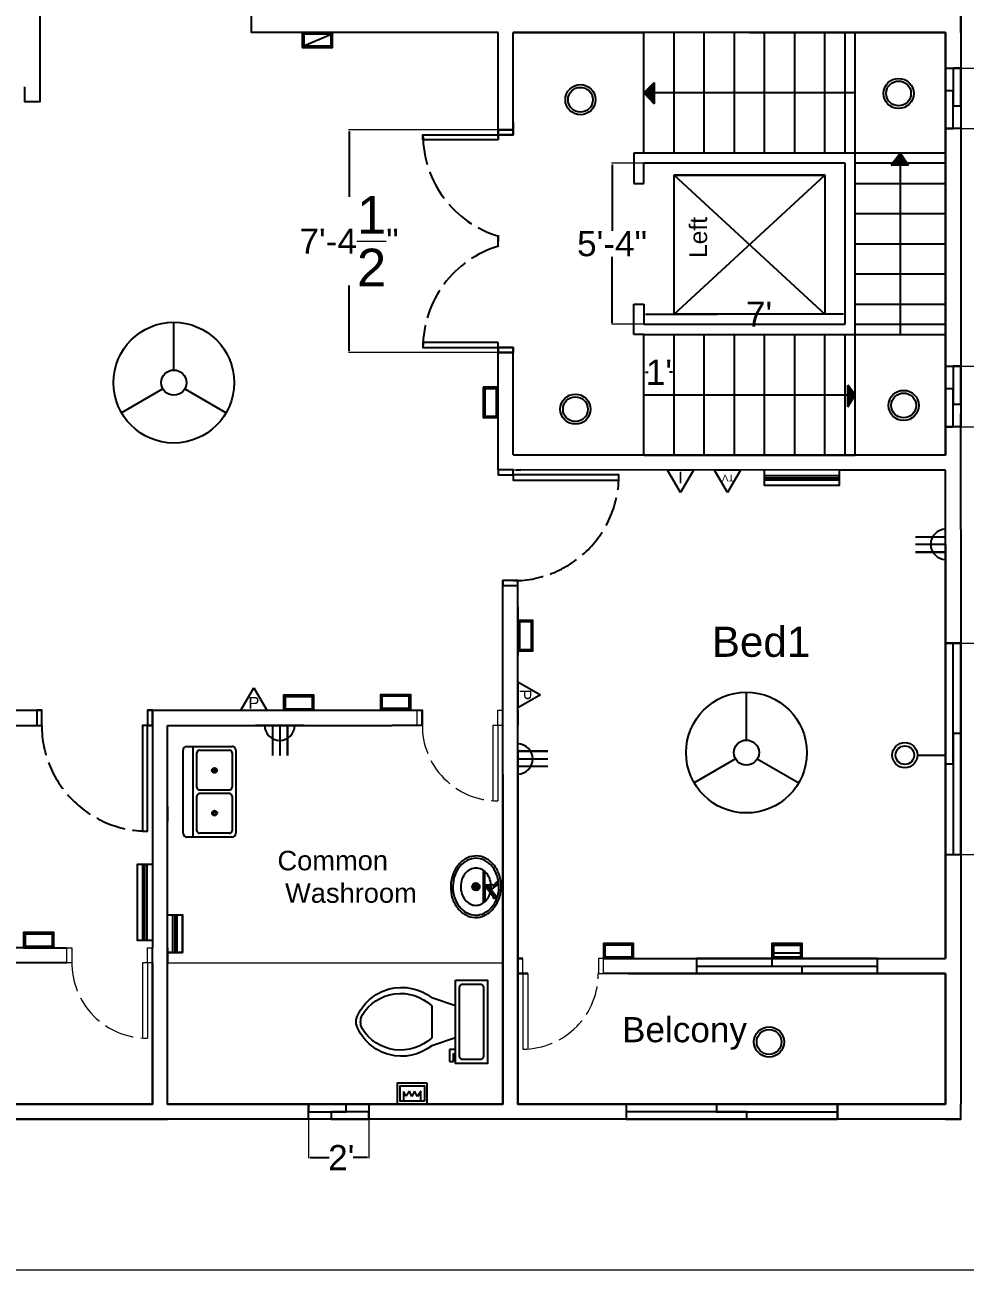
# Model space of a CAD drawing. Header units: inches. Extents: x 1396 to 31789, y 4626 to 27828.
# Drawn here: x 23037.6 to 23411.4, y 27043.9 to 27538.8 of the extents above; entities that cross this region are included whole.
import ezdxf
from ezdxf.enums import TextEntityAlignment as Align

# ---------------------------------------------------------------- set-up
doc = ezdxf.new("R2010")
doc.units = ezdxf.units.IN
doc.header["$MEASUREMENT"] = 0
doc.linetypes.add('ACAD_ISO02W100', pattern=[15, 12, -3])
doc.layers.add('bath', color=4, linetype='Continuous')
doc.layers.add('block cover', color=7, linetype='Continuous', lineweight=30)
doc.layers.add('text', color=6, linetype='Continuous', lineweight=9)
doc.styles.add('Arial', font='arial.ttf')
doc.styles.get("Standard").update_dxf_attribs({"font": 'arial.ttf'})
doc.dimstyles.new('civil layout', dxfattribs={"dimtxt": 10, "dimasz": 0.625, "dimexe": 0.18, "dimexo": 0.0625, "dimgap": 0.09, "dimtad": 0, "dimtih": 1, "dimtoh": 1, "dimdec": 1, "dimzin": 0, "dimdsep": 46, "dimlunit": 4, "dimtxsty": 'Standard', "dimcen": 0.09, "dimclrd": 256, "dimclre": 256, "dimclrt": 256, "dimadec": 0, "dimazin": 0, "dimtfac": 1.5, "dimtdec": 1, "dimtofl": 0, "dimtmove": 0, "dimatfit": 0, "dimfxl": 1, "dimtolj": 1, "dimtzin": 0, "dimlwe": -1, "dimarcsym": 0})
pattern_1 = [(135, (23418.10675, 27136.83518), (-0.088388348, -0.088388348), [])]

# ---------------------------------------------------------------- blocks, each defined once
blk = doc.blocks.new('*D89')
at = {"layer": 'Defpoints', "color": 0, "transparency": 16777216}
for p in [(23283.7, 27415.83), (23295.7, 27415.83), (23295.7, 27400.76)]:
    blk.add_point(p, dxfattribs=at)
at = {"layer": 'text', "transparency": 16777216}
for p, q in [((23283.7, 27415.77), (23283.7, 27400.58)), ((23295.7, 27415.77), (23295.7, 27400.58))]:
    blk.add_line(p, q, dxfattribs=at)
at = {"layer": 'text', "lineweight": -2, "transparency": 16777216}
for p, q in [((23284.32, 27400.76), (23285.48, 27400.76)), ((23295.07, 27400.76), (23293.92, 27400.76))]:
    blk.add_line(p, q, dxfattribs=at)
at = {"layer": 'text', "transparency": 16777216}
for points in [[(23284.32, 27400.87), (23284.32, 27400.66), (23283.7, 27400.76)], [(23295.07, 27400.87), (23295.07, 27400.66), (23295.7, 27400.76)]]:
    blk.add_solid(points, dxfattribs=at)
at = {"layer": 'text', "transparency": 16777216, "insert": (23289.7, 27400.76), "char_height": 10, "attachment_point": 5}
blk.add_mtext("\\A1;1'", dxfattribs=at)
blk = doc.blocks.new('*D90')
at = {"layer": 'Defpoints', "color": 0, "transparency": 16777216}
for p in [(23271.07, 27483.83), (23283.7, 27483.83), (23283.7, 27419.83)]:
    blk.add_point(p, dxfattribs=at)
at = {"layer": 'text', "transparency": 16777216}
for p, q in [((23283.63, 27483.83), (23270.89, 27483.83)), ((23283.63, 27419.83), (23270.89, 27419.83))]:
    blk.add_line(p, q, dxfattribs=at)
at = {"layer": 'text', "lineweight": -2, "transparency": 16777216}
for p, q in [((23271.07, 27483.21), (23271.07, 27457.01)), ((23271.07, 27420.46), (23271.07, 27446.66))]:
    blk.add_line(p, q, dxfattribs=at)
at = {"layer": 'text', "transparency": 16777216}
for points in [[(23270.96, 27483.21), (23271.17, 27483.21), (23271.07, 27483.83)], [(23270.96, 27420.46), (23271.17, 27420.46), (23271.07, 27419.83)]]:
    blk.add_solid(points, dxfattribs=at)
at = {"layer": 'text', "transparency": 16777216, "insert": (23271.07, 27451.83), "char_height": 10, "attachment_point": 5}
blk.add_mtext('\\A1;5\'-4"', dxfattribs=at)
blk = doc.blocks.new('*D91')
at = {"layer": 'Defpoints', "color": 0, "transparency": 16777216}
for p in [(23283.7, 27423.83), (23283.7, 27419.83), (23363.7, 27419.83)]:
    blk.add_point(p, dxfattribs=at)
at = {"layer": 'text', "transparency": 16777216}
for p, q in [((23283.7, 27419.89), (23283.7, 27424.01)), ((23363.7, 27419.89), (23363.7, 27424.01))]:
    blk.add_line(p, q, dxfattribs=at)
at = {"layer": 'text', "lineweight": -2, "transparency": 16777216}
for p, q in [((23284.32, 27423.83), (23312.89, 27423.83)), ((23363.07, 27423.83), (23334.5, 27423.83))]:
    blk.add_line(p, q, dxfattribs=at)
at = {"layer": 'text', "transparency": 16777216}
for points in [[(23284.32, 27423.94), (23284.32, 27423.73), (23283.7, 27423.83)], [(23363.07, 27423.94), (23363.07, 27423.73), (23363.7, 27423.83)]]:
    blk.add_solid(points, dxfattribs=at)
at = {"layer": 'text', "transparency": 16777216, "insert": (23323.7, 27423.83), "char_height": 10, "attachment_point": 5}
blk.add_mtext("\\A1;   7'", dxfattribs=at)
blk = doc.blocks.new('*D92')
at = {"layer": 'Defpoints', "color": 0, "transparency": 16777216}
for p in [(23409.7, 27293.13), (23409.7, 27209.13), (23437, 27209.13)]:
    blk.add_point(p, dxfattribs=at)
at = {"layer": 'text', "transparency": 16777216}
for p, q in [((23409.76, 27293.13), (23437.18, 27293.13)), ((23409.76, 27209.13), (23437.18, 27209.13))]:
    blk.add_line(p, q, dxfattribs=at)
at = {"layer": 'text', "lineweight": -2, "transparency": 16777216}
for p, q in [((23437, 27292.5), (23437, 27256.22)), ((23437, 27209.75), (23437, 27246.04))]:
    blk.add_line(p, q, dxfattribs=at)
at = {"layer": 'text', "transparency": 16777216}
for points in [[(23436.89, 27292.5), (23437.1, 27292.5), (23437, 27293.13)], [(23436.89, 27209.75), (23437.1, 27209.75), (23437, 27209.13)]]:
    blk.add_solid(points, dxfattribs=at)
at = {"layer": 'text', "transparency": 16777216, "insert": (23437, 27251.13), "char_height": 10, "width": 23.3269, "attachment_point": 5}
blk.add_mtext("\\A1;7'", dxfattribs=at)
blk = doc.blocks.new('*D94')
at = {"layer": 'Defpoints', "color": 0, "transparency": 16777216}
for p in [(23150.41, 27103.83), (23174.41, 27103.83), (23174.41, 27088.61)]:
    blk.add_point(p, dxfattribs=at)
at = {"layer": 'text', "transparency": 16777216}
for p, q in [((23150.41, 27103.77), (23150.41, 27088.43)), ((23174.41, 27103.77), (23174.41, 27088.43))]:
    blk.add_line(p, q, dxfattribs=at)
at = {"layer": 'text', "lineweight": -2, "transparency": 16777216}
for p, q in [((23151.03, 27088.61), (23158.63, 27088.61)), ((23173.78, 27088.61), (23168.18, 27088.61))]:
    blk.add_line(p, q, dxfattribs=at)
at = {"layer": 'text', "transparency": 16777216}
for points in [[(23151.03, 27088.71), (23151.03, 27088.5), (23150.41, 27088.61)], [(23173.78, 27088.71), (23173.78, 27088.5), (23174.41, 27088.61)]]:
    blk.add_solid(points, dxfattribs=at)
at = {"layer": 'text', "transparency": 16777216, "insert": (23163.41, 27088.61), "char_height": 10, "attachment_point": 5}
blk.add_mtext("\\A1;2'", dxfattribs=at)
blk = doc.blocks.new('Toilet - top')
for p, q in [((9.5, -6), (9.5, -2)), ((-10, -8.5), (-8, -8.5)), ((-10, -9.5), (-10, -8.5)), ((-8, -8.5), (-8, -8)), ((-7, -8), (-7, -9.5)), ((-4, -8), (-6, -14)), ((4, -8), (6, -14)), ((-7, -9.5), (-10, -9.5)), ((4, -14), (-4, -14))]:
    blk.add_line(p, q)
blk.add_lwpolyline([(10.5, -8), (10.5, 0), (-10.5, 0), (-10.5, -8)], close=True)
for points in [[(-9.5, -2), (-9.5, -6)], [(8.5, -1), (-8.5, -1)], [(-8.5, -7), (8.5, -7)]]:
    blk.add_lwpolyline(points)
for centre, radius, start, end in [((-8.62, -1.88), 0.884, 81.8699, 188.1301), ((8.62, -1.88), 0.884, 351.8699, 98.1301), ((-8.62, -6.12), 0.884, 171.8699, 278.1301), ((8.62, -6.12), 0.884, 261.8699, 8.1301), ((3.52, -21.58), 12.17, 141.4691, 247.9714), ((4.2, -21.82), 11.33, 136.3677, 238.9468), ((-3.52, -21.58), 12.17, 292.0284, 38.5307), ((-4.2, -21.82), 11.33, 301.053, 43.6321), ((0, -27.88), 4, 245.7318, 294.2682), ((0, -29), 4, 254.8605, 285.1395)]:
    blk.add_arc(centre, radius, start, end)
blk = doc.blocks.new('Sink-double - 36 in top')
for p, q in [((-18, -4), (18, -4)), ((-0.75, -18.5), (-0.75, -6.5)), ((0.75, -6.5), (0.75, -18.5))]:
    blk.add_line(p, q)
for points in [[(-16.5, 0), (16.5, 0)], [(-18, -19.5), (-18, -1.5)], [(18, -1.5), (18, -19.5)], [(-16.5, -18.5), (-16.5, -6.5)], [(-15.5, -5.5), (-1.75, -5.5)], [(1.75, -5.5), (15.5, -5.5)], [(16.5, -6.5), (16.5, -18.5)], [(-1.75, -19.5), (-15.5, -19.5)], [(15.5, -19.5), (1.75, -19.5)], [(16.5, -21), (-16.5, -21)]]:
    blk.add_lwpolyline(points)
for centre, radius in [((-8.5, -12.5), 1), ((-8.5, -12.5), 0.5), ((8.5, -12.5), 1), ((8.5, -12.5), 0.5)]:
    blk.add_circle(centre, radius)
for centre, radius, start, end in [((-16.5, -1.5), 1.5, 90, 180), ((16.5, -1.5), 1.5, 0, 90), ((-15.5, -6.5), 1, 90, 180), ((-1.75, -6.5), 1, 0, 90), ((1.75, -6.5), 1, 90, 180), ((15.5, -6.5), 1, 0, 90), ((-16.5, -19.5), 1.5, 180, 270), ((-15.5, -18.5), 1, 180, 270), ((-1.75, -18.5), 1, 270, 0), ((1.75, -18.5), 1, 180, 270), ((15.5, -18.5), 1, 270, 0), ((16.5, -19.5), 1.5, 270, 0)]:
    blk.add_arc(centre, radius, start, end)
blk = doc.blocks.new('*D96')
at = {"layer": 'Defpoints', "color": 0, "transparency": 16777216}
for p in [(23409.7, 27521.63), (23409.7, 27497.63), (23428.5, 27497.63)]:
    blk.add_point(p, dxfattribs=at)
at = {"layer": 'text', "transparency": 16777216}
for p, q in [((23409.76, 27521.63), (23428.68, 27521.63)), ((23409.76, 27497.63), (23428.68, 27497.63))]:
    blk.add_line(p, q, dxfattribs=at)
at = {"layer": 'text', "lineweight": -2, "transparency": 16777216}
for p, q in [((23428.5, 27521), (23428.5, 27514.74)), ((23428.5, 27498.25), (23428.5, 27504.52))]:
    blk.add_line(p, q, dxfattribs=at)
at = {"layer": 'text', "transparency": 16777216}
for points in [[(23428.39, 27521), (23428.6, 27521), (23428.5, 27521.63)], [(23428.39, 27498.25), (23428.6, 27498.25), (23428.5, 27497.63)]]:
    blk.add_solid(points, dxfattribs=at)
at = {"layer": 'text', "transparency": 16777216, "insert": (23428.5, 27509.63), "char_height": 10, "attachment_point": 5}
blk.add_mtext("\\A1;2'", dxfattribs=at)
blk = doc.blocks.new('*D97')
at = {"layer": 'Defpoints', "color": 0, "transparency": 16777216}
for p in [(23409.7, 27403.13), (23409.7, 27379.13), (23429, 27379.13)]:
    blk.add_point(p, dxfattribs=at)
at = {"layer": 'text', "transparency": 16777216}
for p, q in [((23409.76, 27403.13), (23429.18, 27403.13)), ((23409.76, 27379.13), (23429.18, 27379.13))]:
    blk.add_line(p, q, dxfattribs=at)
at = {"layer": 'text', "lineweight": -2, "transparency": 16777216}
for p, q in [((23429, 27402.5), (23429, 27396.24)), ((23429, 27379.75), (23429, 27386.02))]:
    blk.add_line(p, q, dxfattribs=at)
at = {"layer": 'text', "transparency": 16777216}
for points in [[(23428.89, 27402.5), (23429.1, 27402.5), (23429, 27403.13)], [(23428.89, 27379.75), (23429.1, 27379.75), (23429, 27379.13)]]:
    blk.add_solid(points, dxfattribs=at)
at = {"layer": 'text', "transparency": 16777216, "insert": (23429, 27391.13), "char_height": 10, "attachment_point": 5}
blk.add_mtext("\\A1;2'", dxfattribs=at)
blk = doc.blocks.new('*D103')
at = {"layer": 'Defpoints', "color": 0, "transparency": 16777216}
for p in [(23228.81, 27497.12), (23166.5, 27408.63), (23228.81, 27408.63)]:
    blk.add_point(p, dxfattribs=at)
at = {"layer": 'text', "transparency": 16777216}
for p, q in [((23228.75, 27497.12), (23166.32, 27497.12)), ((23228.75, 27408.63), (23166.32, 27408.63))]:
    blk.add_line(p, q, dxfattribs=at)
at = {"layer": 'text', "lineweight": -2, "transparency": 16777216}
for p, q in [((23166.5, 27496.5), (23166.5, 27470.53)), ((23166.5, 27409.25), (23166.5, 27435.22))]:
    blk.add_line(p, q, dxfattribs=at)
at = {"layer": 'text', "transparency": 16777216}
for points in [[(23166.39, 27496.5), (23166.6, 27496.5), (23166.5, 27497.12)], [(23166.39, 27409.25), (23166.6, 27409.25), (23166.5, 27408.63)]]:
    blk.add_solid(points, dxfattribs=at)
at = {"layer": 'text', "transparency": 16777216, "insert": (23166.5, 27452.88), "char_height": 10, "attachment_point": 5}
blk.add_mtext('\\A1;7\'-4{\\H1.5x;\\S1/2;}"', dxfattribs=at)
blk = doc.blocks.new('Sink - Oval top')
for p, q in [((-1, 0), (1, 0)), ((0, 1), (0, -1))]:
    blk.add_line(p, q)
at = {"linetype": 'Continuous'}
for points in [[(-12.23, 0.39, 0.117634), (-11.46, -3.36, 0.104469), (-8.88, -6.8, 0.090016), (-5.08, -9.07, 0.08192), (-0.32, -10.02, 0.08192), (4.49, -9.38, 0.090016), (8.42, -7.36, 0.104469), (11.22, -4.09, 0.117634), (12.23, -0.39, 0.117634), (11.46, 3.36, 0.104469), (8.88, 6.8, 0.090016), (5.08, 9.07, 0.08192), (0.32, 10.02, 0.08192), (-4.49, 9.38, 0.090016), (-8.42, 7.36, 0.104469), (-11.22, 4.09, 0.117634)], [(-11.29, 0.16, 0.118622), (-10.52, -3.25, 0.104678), (-8.07, -6.36, 0.089562), (-4.54, -8.37, 0.081185), (-0.13, -9.15, 0.081185), (4.3, -8.49, 0.089562), (7.89, -6.58, 0.104678), (10.42, -3.55, 0.118622), (11.29, -0.16, 0.118622), (10.52, 3.25, 0.104678), (8.07, 6.36, 0.089562), (4.54, 8.37, 0.081185), (0.13, 9.15, 0.081185), (-4.3, 8.49, 0.089562), (-7.89, 6.58, 0.104678), (-10.42, 3.55, 0.118622)], [(-7.42, 0.08, 0.118283), (-6.91, -2.17, 0.104607), (-5.29, -4.21, 0.089718), (-2.97, -5.53, 0.081436), (-0.07, -6.04, 0.081436), (2.84, -5.59, 0.089718), (5.2, -4.33, 0.104607), (6.86, -2.32, 0.118283), (7.42, -0.08, 0.118283), (6.91, 2.17, 0.104607), (5.29, 4.21, 0.089718), (2.97, 5.53, 0.081436), (0.07, 6.04, 0.081436), (-2.84, 5.59, 0.089718), (-5.2, 4.33, 0.104607), (-6.86, 2.32, 0.118283)]]:
    blk.add_lwpolyline(points, format="xyb", close=True, dxfattribs=at)
for radius in [1.5, 1]:
    blk.add_circle((0, 0), radius)
blk = doc.blocks.new('Faucet - single handle front')
for p, q in [((-2, 6), (-2, 5.5)), ((-1, 6), (-2, 6)), ((-0.5, 4), (-2, 5.5)), ((-2, 5.5), (-1, 5.5)), ((-1, 5.5), (-1, 6)), ((0.5, 4), (-1, 6)), ((-1, 5.5), (0.5, 4)), ((-0.25, 2), (3.75, 5)), ((3.75, 4.5), (3.75, 5)), ((3.75, 5), (4.75, 5)), ((4.75, 5), (4.75, 4.5)), ((-0.75, 3), (0.75, 3)), ((-0.75, 0.5), (-0.75, 3)), ((-0.75, 1), (0.75, 1)), ((-0.5, 4), (0.5, 4)), ((3.75, 4.5), (-0.25, 1.5)), ((-0.25, 1.5), (-0.25, 2)), ((0.75, 1.5), (-0.25, 1.5)), ((0.75, 1.5), (4.08742, 4.003)), ((0.75, 3), (0.75, 2.7386)), ((0.75, 1.5), (0.75, 0.5)), ((3.75, 4), (3.75, 4.5)), ((4.75, 4.5), (3.75, 4.5)), ((4.75, 4), (3.75, 4)), ((4.75, 4.5), (4.75, 4))]:
    blk.add_line(p, q)
blk.add_lwpolyline([(-6, 0), (-6, 0.5), (6, 0.5), (6, 0)], close=True)
for centre, start, end in [((1.25426, 3.0302), 151.0646, 180.8629), ((-1.25426, 3.0302), 359.1371, 28.93536)]:
    blk.add_arc(centre, 2.00448, start, end)

msp = doc.modelspace()

# ---------------------------------------------------------------- hatches: boundary and pattern name
h = msp.add_hatch()
h.set_pattern_fill('ANSI31', color=256, angle=90)
h.set_pattern_definition(pattern_1)
h.paths.add_polyline_path([(23283.7, 27511.83), (23287.87, 27507.52), (23287.87, 27511.83)])
h.paths.add_polyline_path([(23283.7, 27511.83), (23287.87, 27511.83), (23287.87, 27515.89)])
h = msp.add_hatch()
h.set_pattern_fill('ANSI31', color=256, angle=90)
h.set_pattern_definition(pattern_1)
h.paths.add_polyline_path([(23382.08, 27483.04), (23385.7, 27483.04), (23385.7, 27487.83)])
h.paths.add_polyline_path([(23385.7, 27487.83), (23385.7, 27483.04), (23388.97, 27483.04)])
h = msp.add_hatch()
h.set_pattern_fill('ANSI31', color=256, angle=90)
h.set_pattern_definition(pattern_1)
h.paths.add_polyline_path([(23364.79, 27395.57), (23364.79, 27391.84), (23367.7, 27391.84)])
h.paths.add_polyline_path([(23364.79, 27391.84), (23364.79, 27387), (23367.7, 27391.84)])

# ---------------------------------------------------------------- linework, layer by layer
for p, q in [((23225.81, 27494.12), (23225.81, 27535.83)), ((23231.81, 27495.12), (23231.81, 27535.83)), ((23231.81, 27535.83), (23283.7, 27535.83)), ((23283.7, 27487.83), (23283.7, 27535.83)), ((23403.7, 27535.83), (23283.7, 27535.83)), ((23295.7, 27487.83), (23295.7, 27535.83)), ((23307.7, 27487.83), (23307.7, 27535.83)), ((23319.7, 27487.83), (23319.7, 27535.83)), ((23331.7, 27487.83), (23331.7, 27535.83)), ((23343.7, 27487.83), (23343.7, 27535.83)), ((23355.7, 27487.83), (23355.7, 27535.83)), ((23363.7, 27487.83), (23363.7, 27535.83)), ((23367.7, 27367.83), (23367.7, 27535.83)), ((23403.7, 27367.83), (23403.7, 27535.83)), ((23283.7, 27511.83), (23287.87, 27515.89)), ((23287.87, 27515.89), (23287.87, 27507.52)), ((23367.7, 27511.83), (23283.7, 27511.83)), ((23283.7, 27511.83), (23287.87, 27507.52)), ((23283.7, 27487.83), (23279.7, 27487.83)), ((23279.7, 27487.83), (23279.7, 27475.83)), ((23403.7, 27487.83), (23283.7, 27487.83)), ((23385.7, 27487.83), (23382.08, 27483.04)), ((23385.7, 27415.83), (23385.7, 27487.83)), ((23385.7, 27487.83), (23388.97, 27483.04)), ((23403.7, 27415.83), (23403.7, 27487.83)), ((23363.7, 27483.83), (23283.7, 27483.83)), ((23283.7, 27475.83), (23283.7, 27483.83)), ((23363.7, 27419.83), (23363.7, 27483.83)), ((23403.7, 27483.83), (23367.7, 27483.83)), ((23388.97, 27483.04), (23382.08, 27483.04)), ((23279.7, 27475.83), (23283.7, 27475.83)), ((23295.7, 27423.83), (23355.7, 27479.11)), ((23355.7, 27479.11), (23295.7, 27479.11)), ((23295.7, 27479.11), (23355.7, 27423.83)), ((23367.7, 27475.83), (23403.7, 27475.83)), ((23367.7, 27463.83), (23403.7, 27463.83)), ((23225.81, 27450.81), (23225.81, 27454.94)), ((23367.7, 27451.83), (23403.7, 27451.83)), ((23367.7, 27439.83), (23403.7, 27439.83)), ((23279.7, 27415.83), (23279.7, 27427.83)), ((23279.7, 27427.83), (23283.7, 27427.83)), ((23283.7, 27427.83), (23283.7, 27419.83)), ((23367.7, 27427.83), (23403.7, 27427.83)), ((23096.83, 27401.64), (23096.83, 27420.64)), ((23283.7, 27419.83), (23363.7, 27419.83)), ((23367.7, 27419.83), (23403.7, 27419.83)), ((23283.7, 27415.83), (23279.7, 27415.83)), ((23283.7, 27367.83), (23283.7, 27415.83)), ((23283.7, 27415.83), (23403.7, 27415.83)), ((23283.7, 27367.85), (23283.7, 27415.83)), ((23295.7, 27367.83), (23295.7, 27415.83)), ((23295.7, 27367.85), (23295.7, 27415.83)), ((23307.7, 27367.83), (23307.7, 27415.83)), ((23307.7, 27367.85), (23307.7, 27415.83)), ((23319.7, 27367.83), (23319.7, 27415.83)), ((23319.7, 27367.85), (23319.7, 27415.83)), ((23331.7, 27367.83), (23331.7, 27415.83)), ((23331.7, 27367.85), (23331.7, 27415.83)), ((23343.7, 27367.83), (23343.7, 27415.83)), ((23343.7, 27367.85), (23343.7, 27415.83)), ((23355.7, 27367.83), (23355.7, 27415.83)), ((23355.7, 27367.85), (23355.7, 27415.83)), ((23363.7, 27367.83), (23363.7, 27415.83)), ((23367.7, 27367.85), (23367.7, 27415.83)), ((23225.81, 27367.92), (23225.81, 27409.63)), ((23231.81, 27367.92), (23231.81, 27409.63)), ((23367.7, 27391.84), (23364.79, 27395.57)), ((23364.79, 27387), (23364.79, 27395.57)), ((23092.5, 27394.14), (23076.04, 27384.64)), ((23101.16, 27394.14), (23117.61, 27384.64)), ((23283.7, 27391.84), (23367.7, 27391.84)), ((23364.79, 27387), (23367.7, 27391.84)), ((23409.7, 27367.83), (23409.7, 27384.26)), ((23283.7, 27367.83), (23367.7, 27367.83)), ((23401.89, 27367.92), (23403.7, 27367.92)), ((23409.7, 27361.83), (23409.7, 27367.83)), ((23403.7, 27361.83), (23361.81, 27361.85)), ((23403.7, 27332.26), (23403.7, 27361.83)), ((23409.7, 27338.26), (23409.7, 27361.83)), ((23403.69, 27322.63), (23403.69, 27342.02)), ((23403.7, 27332.33), (23391.7, 27332.33)), ((23403.7, 27329.26), (23391.7, 27329.26)), ((23227.62, 27288.26), (23227.62, 27317.93)), ((23233.62, 27288.26), (23233.62, 27315.93)), ((23233.62, 27307.65), (23233.62, 27288.26)), ((23324.5, 27254.58), (23324.5, 27273.58)), ((23148.66, 27260.39), (23129.27, 27260.39)), ((23138.96, 27260.39), (23138.96, 27248.39)), ((23142.03, 27260.39), (23142.03, 27248.39)), ((23233.58, 27250.16), (23245.58, 27250.16)), ((23233.58, 27247.09), (23245.58, 27247.09)), ((23320.17, 27247.08), (23303.71, 27237.58)), ((23328.83, 27247.08), (23345.28, 27237.58))]:
    msp.add_line(p, q)
at = {"color": 7}
for p, q in [((23233.01, 27361.93), (23234.81, 27361.92)), ((22752.25, 27266.39), (23044.31, 27266.39)), ((23088.31, 27266.39), (23183.62, 27266.39)), ((22752.25, 27260.39), (23044.31, 27260.39)), ((23088.31, 27260.39), (23088.31, 27222.22)), ((23094.31, 27260.39), (23183.62, 27260.39))]:
    msp.add_line(p, q, dxfattribs=at)
at = {"color": 0}
for p, q in [((23298.31, 27352.91), (23293.12, 27361.89)), ((23303.49, 27361.89), (23293.12, 27361.89)), ((23303.49, 27361.89), (23298.31, 27352.91)), ((23317, 27352.91), (23311.81, 27361.89)), ((23322.18, 27361.89), (23311.81, 27361.89)), ((23322.18, 27361.89), (23317, 27352.91)), ((23233.62, 27277.77), (23233.62, 27267.4)), ((23233.62, 27277.77), (23242.6, 27272.58)), ((23123.5, 27266.39), (23128.68, 27275.36)), ((23128.68, 27275.36), (23133.87, 27266.39)), ((23242.6, 27272.58), (23233.62, 27267.4)), ((23123.5, 27266.39), (23133.87, 27266.39))]:
    msp.add_line(p, q, dxfattribs=at)
at = {"color": 252, "true_color": 0x939598}
for p, q in [((23331.5, 27359.74), (23361.5, 27359.74)), ((23331.5, 27357.99), (23361.5, 27357.99)), ((23331.5, 27357.99), (23361.5, 27357.99)), ((23084.42, 27205.08), (23084.42, 27175.08)), ((23084.42, 27205.08), (23084.42, 27175.08)), ((23086.16, 27205.08), (23086.16, 27175.08)), ((23096.46, 27170.11), (23096.46, 27185.11)), ((23098.2, 27170.11), (23098.2, 27185.11)), ((23098.2, 27170.11), (23098.2, 27185.11))]:
    msp.add_line(p, q, dxfattribs=at)
at = {"color": 4}
for p, q in [((23331.5, 27358.77), (23361.5, 27358.77)), ((23085.2, 27205.08), (23085.2, 27175.08)), ((23097.42, 27170.11), (23097.42, 27185.11))]:
    msp.add_line(p, q, dxfattribs=at)
at = {"color": 7, "true_color": 0xffffff}
msp.add_line((23392.5, 27248.58), (23403.06, 27248.58), dxfattribs=at)
at = {"color": 143, "true_color": 0x7aafdf}
for p, q in [((23334.66, 27167.73), (23334.66, 27164.73)), ((23304.66, 27164.73), (23376.66, 27164.73)), ((23346.66, 27161.7), (23346.66, 27164.73))]:
    msp.add_line(p, q, dxfattribs=at)
at = {"color": 1}
for p, q in [((23189.25, 27113), (23188.16, 27114.94)), ((23188.16, 27114.94), (23188.16, 27111.12)), ((23190.48, 27114.97), (23189.25, 27113)), ((23191.51, 27112.94), (23190.48, 27114.97)), ((23192.49, 27115.01), (23191.51, 27112.94)), ((23193.69, 27112.91), (23192.49, 27115.01)), ((23195, 27115.01), (23193.69, 27112.91)), ((23195, 27111.12), (23195, 27115.01))]:
    msp.add_line(p, q, dxfattribs=at)
for points in [[(23409.7, 27103.83), (22557.7, 27103.83), (22557.7, 27715.83), (23409.7, 27715.83), (23409.7, 27384.26)], [(23043.55, 27595.83), (23043.55, 27508.2)], [(23409.7, 27535.83), (23409.7, 27589.83)], [(23225.81, 27535.83), (23127.7, 27535.83), (23127.7, 27543.83)], [(23409.7, 27541.83), (23409.7, 27535.83)], [(23409.7, 27541.83), (23409.7, 27535.83)], [(23225.81, 27535.83), (23225.81, 27535.83)], [(23331.7, 27535.83), (23231.81, 27535.83)], [(23325.7, 27535.83), (23403.7, 27535.83)], [(23403.7, 27535.83), (23403.7, 27384.26)], [(23403.7, 27384.26), (23403.7, 27535.83)], [(23403.7, 27535.83), (23403.7, 27384.26)], [(23043.55, 27514.2), (23043.55, 27508.2), (23037.55, 27508.2), (23037.55, 27514.2)], [(23225.81, 27497.12), (23225.81, 27500.12)], [(23231.81, 27500.12), (23231.81, 27500.12), (23231.81, 27497.12)], [(23225.81, 27361.92), (23225.81, 27367.92)], [(23225.81, 27361.92), (23225.81, 27367.92)], [(23225.81, 27367.92), (23225.81, 27367.92)], [(23225.81, 27361.92), (23225.81, 27361.92), (23225.81, 27367.92), (23225.81, 27367.92)], [(23231.81, 27367.92), (23401.89, 27367.92)], [(23231.81, 27367.92), (23231.81, 27367.92)], [(23367.7, 27367.85), (23231.81, 27367.92)], [(23231.81, 27367.92), (23231.81, 27367.92), (23231.81, 27367.92)], [(23361.81, 27367.85), (23367.7, 27367.85)], [(23361.81, 27361.85), (23234.81, 27361.92)], [(23409.7, 27338.26), (23409.7, 27109.83)], [(23391.7, 27329.26), (23403.7, 27329.26), (23403.7, 27335.26), (23391.7, 27335.26)], [(23403.7, 27332.26), (23403.7, 27167.73)], [(23403.7, 27167.73), (23403.7, 27332.26)], [(23227.62, 27161.73), (23227.62, 27288.26)], [(23235.62, 27167.73), (23233.62, 27167.73), (23233.62, 27288.26)], [(23044.35, 27260.39), (23044.31, 27260.39), (23044.31, 27266.39), (23044.35, 27266.39)], [(23086.31, 27266.39), (23088.31, 27266.39), (23088.31, 27260.39), (23084.31, 27260.39)], [(23088.31, 27260.39), (23088.31, 27266.39), (23094.31, 27266.39)], [(23183.62, 27266.39), (23189.62, 27266.39)], [(23189.62, 27266.39), (23195.62, 27266.39), (23195.62, 27260.39), (23189.62, 27260.39)], [(23195.62, 27260.39), (23195.62, 27266.39)], [(23227.62, 27260.39), (23227.62, 27266.39)], [(23233.62, 27266.39), (23233.62, 27260.39)], [(23227.62, 27241.06), (23227.62, 27109.83), (23094.31, 27109.83), (23094.31, 27260.39)], [(23142.03, 27248.39), (23142.03, 27260.39), (23136.03, 27260.39), (23136.03, 27248.39)], [(23189.62, 27260.39), (23183.62, 27260.39)], [(23245.58, 27250.16), (23233.58, 27250.16), (23233.58, 27244.16), (23245.58, 27244.16)], [(23233.62, 27247.06), (23233.62, 27109.83)], [(23233.62, 27247.06), (23233.62, 27241.06)], [(23094.31, 27228.22), (23094.31, 27241.06)], [(23094.31, 27228.22), (23094.31, 27222.22)], [(23088.31, 27222.22), (23088.31, 27172.03)], [(23044.31, 27172.03), (22790.28, 27172.03)], [(23044.31, 27172.03), (23050.31, 27172.03)], [(23050.31, 27172.03), (23054.31, 27172.03)], [(23088.31, 27166.03), (23088.31, 27172.03)], [(23094.31, 27109.83), (23094.31, 27172.03)], [(23094.31, 27172.03), (23094.31, 27166.03)], [(23094.31, 27172.03), (23094.31, 27166.03)], [(23227.62, 27109.83), (23227.62, 27167.73)], [(23227.62, 27161.73), (23227.62, 27167.73)], [(23227.62, 27161.73), (23227.62, 27167.73)], [(23227.62, 27161.73), (23227.62, 27167.73)], [(23237.62, 27161.73), (23233.62, 27161.73), (23233.62, 27167.73), (23235.62, 27167.73)], [(23233.62, 27167.73), (23233.62, 27161.73)], [(23267.62, 27167.73), (23271.62, 27167.73)], [(23271.62, 27167.73), (23277.62, 27167.73)], [(23277.62, 27167.73), (23403.7, 27167.73)], [(23277.62, 27167.73), (23283.62, 27167.73)], [(23397.7, 27167.73), (23403.7, 27167.73)], [(23088.31, 27166.03), (23088.31, 27109.83), (22752.2, 27109.83)], [(22752.2, 27109.83), (23088.31, 27109.83), (23088.31, 27166.03)], [(23044.31, 27166.03), (22752.2, 27166.03)], [(23050.31, 27166.03), (23044.31, 27166.03)], [(23054.31, 27166.03), (23050.31, 27166.03)], [(23403.7, 27161.73), (23403.7, 27109.83), (23233.62, 27109.83)], [(23233.62, 27109.83), (23403.7, 27109.83), (23403.7, 27161.73)], [(23403.48, 27109.83), (23233.62, 27109.83), (23233.62, 27161.73), (23237.62, 27161.73)], [(23271.62, 27161.73), (23267.62, 27161.73)], [(23277.62, 27161.73), (23271.62, 27161.73)], [(23277.62, 27161.73), (23403.48, 27161.73)], [(23403.7, 27161.73), (23277.62, 27161.73)], [(23283.62, 27161.73), (23277.62, 27161.73)], [(23403.7, 27161.73), (23397.7, 27161.73)], [(23088.31, 27109.83), (23073.73, 27109.83)], [(23073.73, 27109.83), (23088.31, 27109.83)], [(23227.62, 27109.83), (23094.31, 27109.83)], [(23094.31, 27109.83), (23227.62, 27109.83)], [(23227.62, 27109.83), (23094.31, 27109.83)], [(23143.59, 27109.83), (23227.62, 27109.83)], [(23403.7, 27103.83), (23409.7, 27103.83), (23409.7, 27109.83)], [(22746.2, 27103.83), (23094.31, 27103.83)], [(23233.62, 27103.83), (23088.31, 27103.83)], [(23094.31, 27103.83), (23088.31, 27103.83)], [(23233.62, 27103.83), (23227.62, 27103.83)]]:
    msp.add_lwpolyline(points)
for points in [[(23147.91, 27529.83), (23159.91, 27529.83), (23159.91, 27535.83), (23147.91, 27535.83)], [(23148.5, 27530.46), (23159.38, 27530.46), (23159.38, 27535.21), (23148.5, 27535.21)], [(23295.7, 27423.83), (23295.7, 27479.11), (23355.7, 27479.11), (23355.7, 27423.83)], [(23219.81, 27394.78), (23219.81, 27382.78), (23225.81, 27382.78), (23225.81, 27394.78)], [(23220.44, 27394.19), (23220.44, 27383.31), (23225.18, 27383.31), (23225.18, 27394.19)], [(23233.62, 27302.08), (23233.62, 27290.08), (23239.62, 27290.08), (23239.62, 27302.08)], [(23234.25, 27301.5), (23234.25, 27290.62), (23238.99, 27290.62), (23238.99, 27301.5)], [(23140.5, 27266.39), (23152.5, 27266.39), (23152.5, 27272.39), (23140.5, 27272.39)], [(23141.08, 27267.02), (23151.96, 27267.02), (23151.96, 27271.76), (23141.08, 27271.76)], [(23179, 27266.58), (23191, 27266.58), (23191, 27272.58), (23179, 27272.58)], [(23179.58, 27267.22), (23190.46, 27267.22), (23190.46, 27271.96), (23179.58, 27271.96)], [(23037.1, 27172.03), (23049.1, 27172.03), (23049.1, 27178.03), (23037.1, 27178.03)], [(23037.68, 27172.66), (23048.56, 27172.66), (23048.56, 27177.4), (23037.68, 27177.4)], [(23267.62, 27167.73), (23279.62, 27167.73), (23279.62, 27173.73), (23267.62, 27173.73)], [(23268.2, 27168.36), (23279.08, 27168.36), (23279.08, 27173.1), (23268.2, 27173.1)], [(23334.66, 27167.73), (23346.66, 27167.73), (23346.66, 27173.73), (23334.66, 27173.73)]]:
    msp.add_lwpolyline(points, close=True)
at = {"color": 4}
for points in [[(23148.2, 27530.14), (23159.62, 27530.14), (23159.62, 27535.52), (23148.2, 27535.52)], [(23220.12, 27394.49), (23220.12, 27383.07), (23225.5, 27383.07), (23225.5, 27394.49)], [(23233.93, 27301.8), (23233.93, 27290.37), (23239.31, 27290.37), (23239.31, 27301.8)], [(23140.78, 27266.7), (23152.21, 27266.7), (23152.21, 27272.07), (23140.78, 27272.07)], [(23179.28, 27266.9), (23190.71, 27266.9), (23190.71, 27272.27), (23179.28, 27272.27)], [(23037.38, 27172.34), (23048.81, 27172.34), (23048.81, 27177.71), (23037.38, 27177.71)], [(23267.9, 27168.04), (23279.33, 27168.04), (23279.33, 27173.42), (23267.9, 27173.42)]]:
    msp.add_lwpolyline(points, close=True, dxfattribs=at)
at = {"color": 146, "true_color": 0x105689}
for points in [[(23403.7, 27521.63), (23409.7, 27521.63), (23409.7, 27497.63), (23403.7, 27497.63)], [(23403.7, 27403.13), (23409.7, 27403.13), (23409.7, 27379.13), (23403.7, 27379.13)], [(23174.41, 27109.83), (23174.41, 27103.83), (23150.41, 27103.83), (23150.41, 27109.83)]]:
    msp.add_lwpolyline(points, close=True, dxfattribs=at)
at = {"color": 165, "true_color": 0x5e67af}
for points in [[(23409.7, 27521.63), (23406.7, 27521.63), (23406.7, 27506.63), (23409.7, 27506.63)], [(23406.7, 27512.63), (23403.7, 27512.63), (23403.7, 27497.63), (23406.7, 27497.63)], [(23409.7, 27403.13), (23406.7, 27403.13), (23406.7, 27388.13), (23409.7, 27388.13)], [(23406.7, 27394.13), (23403.7, 27394.13), (23403.7, 27379.13), (23406.7, 27379.13)], [(23165.41, 27106.83), (23165.41, 27109.83), (23150.41, 27109.83), (23150.41, 27106.83)], [(23174.41, 27103.83), (23174.41, 27106.83), (23159.41, 27106.83), (23159.41, 27103.83)]]:
    msp.add_lwpolyline(points, close=True, dxfattribs=at)
at = {"color": 240, "true_color": 0xed1f24}
for points in [[(23225.81, 27493.12), (23195.81, 27493.12), (23195.81, 27495.12), (23231.81, 27495.12)], [(23231.81, 27495.12), (23231.81, 27497.12), (23225.81, 27497.12), (23225.81, 27493.12)], [(23225.81, 27454.95), (23225.81, 27452.88), (23225.81, 27452.88)], [(23226.05, 27454.88), (23225.81, 27454.88), (23225.81, 27452.88), (23225.81, 27452.88)], [(23225.81, 27450.81), (23225.81, 27452.88), (23225.81, 27452.88)], [(23226.05, 27450.88), (23225.81, 27450.88), (23225.81, 27452.88), (23225.81, 27452.88)], [(23225.81, 27412.63), (23195.81, 27412.63), (23195.81, 27410.63), (23231.81, 27410.63)], [(23231.81, 27410.63), (23231.81, 27408.63), (23225.81, 27408.63), (23225.81, 27412.63)]]:
    msp.add_lwpolyline(points, dxfattribs=at)
for points in [[(23231.81, 27497.12), (23231.81, 27495.12), (23225.81, 27495.12), (23225.81, 27497.12)], [(23231.81, 27408.63), (23231.81, 27410.63), (23225.81, 27410.63), (23225.81, 27408.63)]]:
    msp.add_lwpolyline(points, close=True, dxfattribs=at)
at = {"color": 1}
for points in [[(23231.81, 27359.93), (23231.81, 27361.93), (23225.81, 27361.93), (23225.81, 27359.93)], [(23273.81, 27357.93), (23273.81, 27359.93), (23231.81, 27359.93), (23231.81, 27357.93)], [(23233.62, 27315.97), (23233.62, 27317.97), (23227.62, 27317.97), (23227.62, 27315.97)], [(23042.35, 27260.39), (23044.35, 27260.39), (23044.35, 27266.39), (23042.35, 27266.39)], [(23086.31, 27260.39), (23088.31, 27260.39), (23088.31, 27266.39), (23086.31, 27266.39)], [(23084.31, 27218.39), (23086.31, 27218.39), (23086.31, 27260.39), (23084.31, 27260.39)], [(23335.24, 27168.36), (23346.12, 27168.36), (23346.12, 27173.1), (23335.24, 27173.1)], [(23335.24, 27173.1), (23346.12, 27173.1), (23346.12, 27169.9), (23335.24, 27169.9)]]:
    msp.add_lwpolyline(points, close=True, dxfattribs=at)
at = {"color": 252, "true_color": 0x939598}
for points in [[(23331.5, 27361.89), (23331.5, 27355.89), (23361.5, 27355.89), (23361.5, 27361.89)], [(23088.31, 27205.08), (23082.31, 27205.08), (23082.31, 27175.08), (23088.31, 27175.08)], [(23094.31, 27170.11), (23100.31, 27170.11), (23100.31, 27185.11)]]:
    msp.add_lwpolyline(points, dxfattribs=at)
at = {"color": 1}
for points in [[(23227.01, 27359.93), (23227.01, 27359.93)], [(23227.62, 27317.97), (23227.62, 27315.97), (23233.62, 27315.97), (23233.62, 27317.97)]]:
    msp.add_lwpolyline(points, dxfattribs=at)
at = {"color": 143, "true_color": 0x7aafdf}
for points in [[(23409.7, 27209.13), (23409.7, 27293.13), (23403.7, 27293.13), (23403.7, 27209.13)], [(23406.7, 27245.13), (23406.7, 27293.13), (23403.7, 27293.13), (23403.7, 27245.13)], [(23409.7, 27209.13), (23409.7, 27257.13), (23406.7, 27257.13), (23406.7, 27209.13)], [(23334.94, 27168.04), (23346.37, 27168.04), (23346.37, 27173.42), (23334.94, 27173.42)], [(23304.66, 27161.73), (23376.66, 27161.73), (23376.66, 27167.73), (23304.66, 27167.73)], [(23276.66, 27103.83), (23360.66, 27103.83), (23360.66, 27109.83), (23276.66, 27109.83)], [(23312.66, 27106.83), (23360.66, 27106.83), (23360.66, 27109.83), (23312.66, 27109.83)], [(23276.66, 27103.83), (23324.66, 27103.83), (23324.66, 27106.83), (23276.66, 27106.83)]]:
    msp.add_lwpolyline(points, close=True, dxfattribs=at)
for points in [[(23403.7, 27293.13), (23409.7, 27293.13)], [(23406.7, 27293.13), (23409.7, 27293.13)], [(23360.66, 27109.83), (23360.66, 27103.83)], [(23360.66, 27106.83), (23360.66, 27103.83)]]:
    msp.add_lwpolyline(points, dxfattribs=at)
at = {"color": 251, "true_color": 0x636466}
msp.add_lwpolyline([(23094.31, 27185.11), (23100.31, 27185.11), (23100.31, 27170.11), (23094.31, 27170.11)], dxfattribs=at)
for points in [[(23197.6, 27118.21), (23185.6, 27118.21), (23185.6, 27109.83), (23197.6, 27109.83)], [(23196.44, 27111.09), (23186.84, 27111.09), (23186.84, 27117.1), (23196.44, 27117.1)]]:
    msp.add_lwpolyline(points, close=True, dxfattribs=at)
for centre in [(23258.5, 27509.08), (23385, 27511.58), (23256.5, 27386.08), (23387, 27387.58), (23333.5, 27134.58)]:
    msp.add_circle(centre, 6)
at = {"color": 4}
for centre, radius in [((23258.5, 27509.08), 4.93), ((23385, 27511.58), 4.93), ((23096.83, 27396.64), 5), ((23256.5, 27386.08), 4.93), ((23387, 27387.58), 4.93), ((23324.5, 27249.58), 5), ((23387.5, 27248.58), 3.69), ((23333.5, 27134.58), 4.93)]:
    msp.add_circle(centre, radius, dxfattribs=at)
at = {"color": 251, "true_color": 0x636466}
for centre in [(23096.83, 27396.64), (23324.5, 27249.58)]:
    msp.add_circle(centre, 24, dxfattribs=at)
at = {"color": 7, "true_color": 0xffffff}
msp.add_circle((23387.5, 27248.58), 5, dxfattribs=at)
at = {"color": 240, "linetype": 'ACAD_ISO02W100', "true_color": 0xed1f24}
for centre, start, end in [((23237.81, 27495.12), 180, 253.7047), ((23237.81, 27410.63), 106.2953, 180)]:
    msp.add_arc(centre, 41.93, start, end, dxfattribs=at)
at = {"color": 1, "linetype": 'ACAD_ISO02W100'}
for centre, start, end in [((23231.81, 27359.93), 270, 0), ((23086.31, 27260.39), 180, 270)]:
    msp.add_arc(centre, 42, start, end, dxfattribs=at)
at = {"color": 4}
for centre, start, end in [((23403.76, 27332.37), 90.929, 269.071), ((23138.93, 27260.45), 180.929, 359.071), ((23233.52, 27247.06), 270.929, 89.071)]:
    msp.add_arc(centre, 6, start, end, dxfattribs=at)
at = {"layer": 'bath', "color": 0, "linetype": 'ACAD_ISO02W100'}
msp.add_line((23148.5, 27530.46), (23159.38, 27535.21), dxfattribs=at)
at = {"layer": 'block cover'}
msp.add_lwpolyline([(23403.7, 27367.83), (23403.7, 27535.83)], dxfattribs=at)
at = {"layer": 'text', "color": 7}
for p, q in [((23231.81, 27361.93), (23233.91, 27361.92)), ((23094.31, 27166.03), (23227.62, 27166.03))]:
    msp.add_line(p, q, dxfattribs=at)
at = {"layer": 'text', "color": 1}
for p, q in [((23223.62, 27260.39), (23223.62, 27230.38)), ((23225.62, 27260.39), (23225.62, 27230.38)), ((23084.31, 27166.03), (23084.31, 27136.02)), ((23086.31, 27166.03), (23086.31, 27136.02)), ((23235.62, 27161.73), (23235.62, 27131.73)), ((23237.62, 27161.73), (23237.62, 27131.73))]:
    msp.add_line(p, q, dxfattribs=at)
at = {"layer": 'text', "color": 0}
msp.add_lwpolyline([(22474.22, 27828), (23600.78, 27828), (23600.78, 27043.89), (22474.22, 27043.89)], close=True, dxfattribs=at)
at = {"layer": 'text', "color": 1}
for points in [[(23195.62, 27260.39), (23193.62, 27260.39), (23193.62, 27266.39), (23195.62, 27266.39)], [(23225.62, 27266.39), (23227.62, 27266.39), (23227.62, 27260.39), (23223.62, 27260.39)], [(23056.31, 27166.03), (23054.31, 27166.03), (23054.31, 27172.03), (23056.31, 27172.03)], [(23086.31, 27172.03), (23088.31, 27172.03), (23088.31, 27166.03), (23084.31, 27166.03)], [(23235.62, 27167.73), (23233.62, 27167.73), (23233.62, 27161.73), (23237.62, 27161.73)], [(23265.62, 27161.73), (23267.62, 27161.73), (23267.62, 27167.73), (23265.62, 27167.73)]]:
    msp.add_lwpolyline(points, dxfattribs=at)
for points in [[(23193.62, 27260.39), (23193.62, 27266.39), (23195.62, 27266.39), (23195.62, 27260.39)], [(23225.62, 27260.39), (23225.62, 27266.39), (23227.62, 27266.39), (23227.62, 27260.39)], [(23054.31, 27166.03), (23054.31, 27172.03), (23056.31, 27172.03), (23056.31, 27166.03)], [(23086.31, 27166.03), (23086.31, 27172.03), (23088.31, 27172.03), (23088.31, 27166.03)], [(23235.62, 27161.73), (23235.62, 27167.73), (23233.62, 27167.73), (23233.62, 27161.73)], [(23267.62, 27161.73), (23267.62, 27167.73), (23265.62, 27167.73), (23265.62, 27161.73)]]:
    msp.add_lwpolyline(points, close=True, dxfattribs=at)
at = {"layer": 'text', "color": 1, "linetype": 'ACAD_ISO02W100'}
for centre, start, end in [((23225.62, 27260.39), 179.0452, 270), ((23086.31, 27166.03), 179.0452, 270), ((23235.62, 27161.73), 270, 0.9548)]:
    msp.add_arc(centre, 30, start, end, dxfattribs=at)

# ---------------------------------------------------------------- block references
at = {"layer": 'bath', "color": 0, "rotation": 90.07442240366017}
msp.add_blockref('Sink-double - 36 in top', (23100.5, 27234.01), dxfattribs=at)
at = {"layer": 'bath'}
for name, p, rotation in [('Sink - Oval top', (23216.93, 27196.28), 90.14884480726107), ('Faucet - single handle front', (23219.93, 27196.29), 270.1488448072608)]:
    msp.add_blockref(name, p, dxfattribs=dict(at, rotation=rotation))
at = {"layer": 'bath', "xscale": -1.58112565150312, "yscale": 1.58112565150312, "zscale": 1.58112565150312, "rotation": 270}
msp.add_blockref('Toilet - top', (23221.5, 27142.58), dxfattribs=at)

# ---------------------------------------------------------------- texts
at = {"color": 0, "style": 'Arial'}
for s, rotation, p in [('I', 180, (23298.31, 27358.89)), ('P', 270, (23236.61, 27272.58))]:
    msp.add_text(s, height=4.67, rotation=rotation, dxfattribs=at).set_placement(p, align=Align.MIDDLE_CENTER)
msp.add_text('P', height=4.67, dxfattribs=at).set_placement((23128.68, 27269.38), align=Align.MIDDLE_CENTER)
at = {"layer": 'bath', "color": 4, "linetype": 'ACAD_ISO02W100', "insert": (23319.59, 27357.4), "char_height": 2.7, "attachment_point": 1, "rotation": 180}
msp.add_mtext_dynamic_manual_height_columns('{\\C31;\\c6737150;TV}', width=7.776, gutter_width=0.9, heights=[0], dxfattribs=at)
at = {"layer": 'text', "insert": (23301.85, 27446.19), "char_height": 7, "attachment_point": 1, "rotation": 90}
msp.add_mtext_dynamic_manual_height_columns('Left', width=36.3627, gutter_width=1, heights=[0], dxfattribs=at)
at = {"layer": 'text', "attachment_point": 1}
for s, width, insert, char_height in [('Bed1', 25.2737, (23310.74, 27299.65), 12), ('Belcony', 43.4977, (23275.03, 27144.46), 10)]:
    msp.add_mtext_dynamic_manual_height_columns(s, width=width, gutter_width=1, heights=[0], dxfattribs=dict(at, insert=insert, char_height=char_height))
at = {"layer": 'text', "color": 0, "insert": (23138.04, 27210.54), "char_height": 7.7522, "attachment_point": 1, "rotation": 0.0744}
msp.add_mtext_dynamic_manual_height_columns('{\\C256;Common\\P Washroom}', width=105.691, gutter_width=1.55, heights=[34.95], dxfattribs=at)

# ---------------------------------------------------------------- dimensions: what is measured, and where the dimension line sits
at = {"layer": 'text', "color": 7}
for base, p1, p2, picture, middle in [((23428.5, 27497.63), (23409.7, 27521.63), (23409.7, 27497.63), '*D96', (23428.5, 27509.63)), ((23166.5, 27408.63), (23228.81, 27497.12), (23228.81, 27408.63), '*D103', (23166.5, 27452.88)), ((23429, 27379.13), (23409.7, 27403.13), (23409.7, 27379.13), '*D97', (23429, 27391.13))]:
    dim = msp.add_linear_dim(base=base, p1=p1, p2=p2, angle=90, dimstyle='civil layout', dxfattribs=at)
    dim.commit()
    dim.dimension.update_dxf_attribs({"geometry": picture, "text_midpoint": middle})
at = {"layer": 'text'}
for base, p1, p2, angle, picture, middle in [((23271.07, 27483.83), (23283.7, 27419.83), (23283.7, 27483.83), 90, '*D90', (23271.07, 27451.83)), ((23295.7, 27400.76), (23283.7, 27415.83), (23295.7, 27415.83), 180, '*D89', (23289.7, 27400.76))]:
    dim = msp.add_linear_dim(base=base, p1=p1, p2=p2, angle=angle, dimstyle='civil layout', dxfattribs=at)
    dim.commit()
    dim.dimension.update_dxf_attribs({"geometry": picture, "text_midpoint": middle})
at = {"layer": 'text', "color": 0}
dim = msp.add_linear_dim(base=(23283.7, 27423.83), p1=(23363.7, 27419.83), p2=(23283.7, 27419.83), angle=180, text="   7'", dimstyle='civil layout', dxfattribs=at)
dim.commit()
dim.dimension.update_dxf_attribs({"geometry": '*D91', "text_midpoint": (23323.7, 27423.83)})
at = {"layer": 'text', "color": 6}
dim = msp.add_linear_dim(base=(23437, 27209.13), p1=(23409.7, 27293.13), p2=(23409.7, 27209.13), angle=90, dimstyle='civil layout', dxfattribs=at)
dim.commit()
dim.dimension.update_dxf_attribs({"geometry": '*D92', "text_midpoint": (23437, 27251.13), "dimtype": 160})
at = {"layer": 'text', "color": 217, "true_color": 0x93278f}
dim = msp.add_linear_dim(base=(23174.41, 27088.61), p1=(23150.41, 27103.83), p2=(23174.41, 27103.83), dimstyle='civil layout', dxfattribs=at)
dim.commit()
dim.dimension.update_dxf_attribs({"geometry": '*D94', "text_midpoint": (23163.41, 27088.61), "dimtype": 160})

doc.saveas('drawing.dxf')
